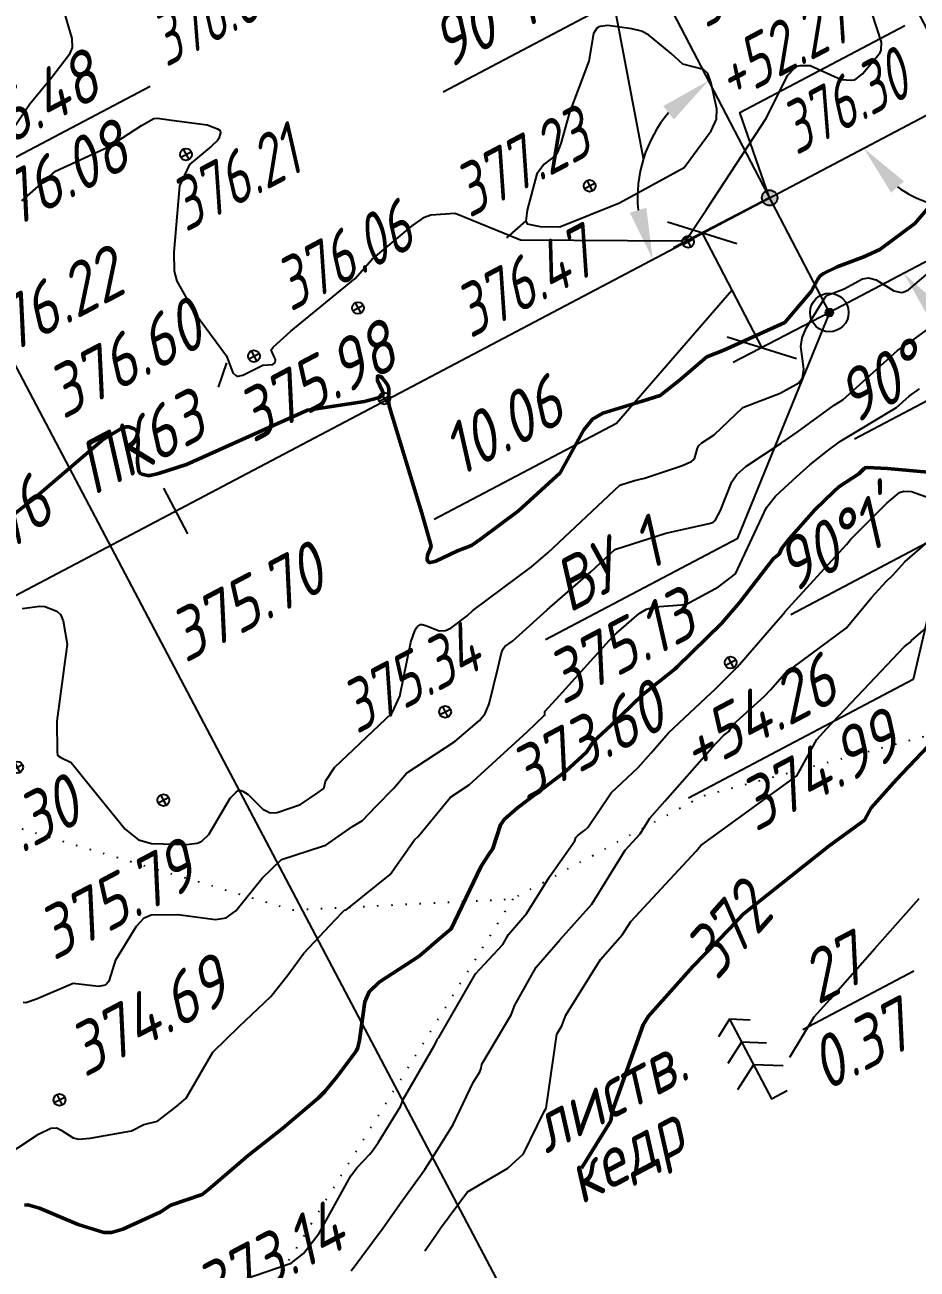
# Model space of a CAD drawing. Extents: x 1519576 to 1520221, y 2185176 to 2185962.
# Drawn here: x 1519911.1 to 1519980.5, y 2185467.7 to 2185564.5 of the extents above; entities that cross this region are included whole.
import ezdxf
from ezdxf.enums import TextEntityAlignment as Align

# ---------------------------------------------------------------- set-up
doc = ezdxf.new("R2010")
doc.units = 0
doc.header["$PDMODE"] = 35
doc.header["$PDSIZE"] = 2
doc.linetypes.add('ИИDot', pattern=[1, 0, -1])
for name, color, linetype, lineweight in [('ИИ_ГЕОПУНКТ_025', 7, 'Continuous', 25), ('ИИ_КОНТУР_025', 7, 'ИИDot', 25), ('ИИ_ОТМЕТКА_025', 7, 'Continuous', 25), ('ИИ_ПИКЕТАЖ_025', 7, 'Continuous', 25), ('ИИ_ПЛОЩАДКА_025', 7, 'Continuous', 25), ('ИИ_РАЗМЕР_025', 7, 'Continuous', 25), ('ИИ_РЕЛЬЕФ_025', 34, 'Continuous', 25), ('ИИ_РЕЛЬЕФ_050', 34, 'Continuous', 50), ('ИИ_ТРАССА_ТРУБ_025', 7, 'Continuous', 25), ('ИИ_УГОДЬЯ_025', 7, 'Continuous', 25)]:
    doc.layers.add(name, color=color, linetype=linetype, lineweight=lineweight)
doc.styles.add('VNIPISIMPLEXCUR', font='simplex.shx', dxfattribs={"width": 0.8, "oblique": 15})
doc.dimstyles.new('ИИ-2000-м-dm', dxfattribs={"dimscale": 2, "dimtxt": 2.5, "dimasz": 2.5, "dimexe": 1.25, "dimexo": 0, "dimgap": 1, "dimtad": 1, "dimtoh": 1, "dimzin": 1, "dimdsep": 46, "dimtxsty": 'VNIPISIMPLEXCUR', "dimcen": 2.5, "dimaunit": 1, "dimazin": 0, "dimtfac": 1, "dimtmove": 1, "dimatfit": 2, "dimfxl": 1, "dimarcsym": 0})
doc.dimstyles.new('ИИ-2000-м-dm$0', dxfattribs={"dimscale": 2, "dimtxt": 2.5, "dimasz": 2.5, "dimexe": 1.25, "dimexo": 0, "dimgap": 1, "dimtad": 1, "dimtoh": 1, "dimzin": 1, "dimdsep": 46, "dimtxsty": 'VNIPISIMPLEXCUR', "dimblk": 'OBLIQUE', "dimcen": 2.5, "dimaunit": 1, "dimadec": 4, "dimazin": 0, "dimtfac": 1, "dimtmove": 1, "dimatfit": 2, "dimfxl": 1, "dimarcsym": 0})
doc.dimstyles.new('ИИ-2000-м-dm$2', dxfattribs={"dimscale": 2, "dimtxt": 2.5, "dimasz": 2.5, "dimexe": 1.25, "dimexo": 0, "dimgap": 1, "dimtad": 2, "dimtoh": 1, "dimzin": 1, "dimdsep": 46, "dimtxsty": 'VNIPISIMPLEXCUR', "dimcen": 2.5, "dimaunit": 1, "dimazin": 0, "dimtfac": 1, "dimtmove": 1, "dimatfit": 2, "dimfxl": 1, "dimarcsym": 0})

# ---------------------------------------------------------------- blocks, each defined once
blk = doc.blocks.new('PICKET')
at = {"color": 0, "linetype": 'Continuous', "lineweight": 25}
for p, q in [((-0.23, 0), (0.23, 0)), ((0, 0.23), (0, -0.23))]:
    blk.add_line(p, q, dxfattribs=at)
blk.add_circle((0, 0), 0.23, dxfattribs=at)
at = {"color": 0, "linetype": 'Continuous', "style": 'VNIPISIMPLEXCUR', "oblique": 15, "width": 0.8}
blk.add_attdef('OTMETKA', (1.25, 0.3), '', height=2, dxfattribs=at)
at = {"color": 8, "linetype": 'Continuous', "style": 'VNIPISIMPLEXCUR', "oblique": 15, "width": 0.8, "flags": 1}
blk.add_attdef('NOMER', (1.25, -2.7), '', height=2, dxfattribs=at)
blk = doc.blocks.new('ИИ15001')
at = {"color": 0, "linetype": 'Continuous', "lineweight": 25}
blk.add_lwpolyline([(0, 1), (0, -1)], dxfattribs=at)
at = {"color": 0, "linetype": 'Continuous', "lineweight": 25, "style": 'VNIPISIMPLEXCUR', "oblique": 15, "width": 0.8}
blk.add_attdef('STATIONING', text='', height=2, dxfattribs=at).set_placement((0, 2), align=Align.CENTER)
at = {"color": 7, "linetype": 'Continuous', "lineweight": 25, "style": 'VNIPISIMPLEXCUR', "oblique": 15, "width": 0.8}
blk.add_attdef('HEIGHT', text='', height=2, dxfattribs=at).set_placement((0, -2), align=Align.TOP_CENTER)
blk = doc.blocks.new('ИИ053672А')
at = {"color": 0, "linetype": 'Continuous'}
for points in [[(0.7, 3.096), (0, 3.5), (-0.7, 3.096)], [(0, 3.5), (0, 0), (0.7, 0)], [(0.85, 2.009), (0, 2.5), (-0.85, 2.009)], [(1, 0.923), (0, 1.5), (-1, 0.923)]]:
    blk.add_lwpolyline(points, dxfattribs=at)
at = {"color": 0, "linetype": 'Continuous', "style": 'VNIPISIMPLEXCUR', "oblique": 15, "width": 0.8}
blk.add_attdef('RACE1', text='', height=2, dxfattribs=at).set_placement((-2, 2.25), align=Align.RIGHT)
blk.add_attdef('HEIGHT', (2, 2.25), '', height=2, dxfattribs=at)
blk.add_attdef('DISTANCE', text='', height=2, dxfattribs=at).set_placement((8.5, 1.75), align=Align.MIDDLE_LEFT)
blk.add_attdef('RACE2', text='', height=2, dxfattribs=at).set_placement((-2, 1.25), align=Align.TOP_RIGHT)
blk.add_attdef('THICKNESS', text='', height=2, dxfattribs=at).set_placement((2, 1.25), align=Align.TOP_LEFT)
blk = doc.blocks.new('*D21')
at = {"layer": 'Defpoints', "color": 0, "transparency": 16777216}
for p in [(1519984.05, 2185558.95), (1519984.05, 2185558.95), (1519979.419, 2185551.599), (1520016.61, 2185497.164), (1519807.96, 2185466.13)]:
    blk.add_point(p, dxfattribs=at)
at = {"layer": 'ИИ_РАЗМЕР_025', "color": 0, "lineweight": -2, "transparency": 16777216}
for p, q in [((1519981.48, 2185550.651), (1519983.148, 2185536.208)), ((1519983.148, 2185536.208), (1519975.653, 2185532.259))]:
    blk.add_line(p, q, dxfattribs=at)
blk.add_arc((1519984.05, 2185558.95), 8.688, 234.4122, 271.17079, dxfattribs=at)
at = {"layer": 'ИИ_РАЗМЕР_025', "color": 0, "transparency": 16777216}
for points in [[(1519978.492, 2185551.446), (1519979.496, 2185552.323), (1519976.364, 2185554.899)], [(1519984.061, 2185550.909), (1519984.394, 2185549.618), (1519988.1, 2185551.264)]]:
    blk.add_solid(points, dxfattribs=at)
at = {"layer": 'ИИ_РАЗМЕР_025', "color": 0, "transparency": 16777216, "insert": (1519977.56, 2185536.654), "char_height": 4, "attachment_point": 5, "rotation": 27.78432, "style": 'VNIPISIMPLEXCUR'}
blk.add_mtext('90%%d', dxfattribs=at)
blk = doc.blocks.new('ИИ053296')
at = {"color": 0, "linetype": 'Continuous', "lineweight": 25}
blk.add_lwpolyline([(0, 0), (1, 0)], dxfattribs=at)
blk = doc.blocks.new('ИИ15003')
at = {"color": 0, "style": 'VNIPISIMPLEXCUR', "oblique": 15, "width": 0.8}
for tag, p in [('NUMBER', (1.75, -1)), ('CENTRE', (1.75, -5)), ('HEIGHT', (1.75, -9)), ('STATIONING', (1.75, -13)), ('ALPHA', (1.75, -17)), ('RADIUS', (1.75, -21)), ('TANGENT', (1.75, -25)), ('CURVE', (1.75, -29)), ('BISECTOR', (1.75, -33)), ('INCREMENT', (1.75, -37)), ('COMPOUND_TANGENT', (1.75, -41)), ('COMPOUND_CURVE', (1.75, -45)), ('COMPOUND_BISECTOR', (1.75, -49)), ('COMPOUND_INCR', (1.75, -53)), ('CURVE_LENGTH', (1.75, -57)), ('TANGENT_INCR', (1.75, -61)), ('RADIUS_INCR', (1.75, -65))]:
    blk.add_attdef(tag, p, '', height=2, dxfattribs=at)
at = {"color": 253, "style": 'VNIPISIMPLEXCUR', "oblique": 15, "width": 0.8, "flags": 1}
blk.add_attdef('NOTE', text='', height=1.6, dxfattribs=at).set_placement((-1.75, -0.8), align=Align.RIGHT)
blk = doc.blocks.new('ИИ050052Р')
at = {"linetype": 'Continuous', "lineweight": 25}
h = blk.add_hatch(color=0, dxfattribs=at)
edge = h.paths.add_edge_path()
edge.add_arc((0, 0), 0.15, 0, 360)
at = {"color": 0, "linetype": 'Continuous', "lineweight": 25}
for radius in [0.75, 0.15]:
    blk.add_circle((0, 0), radius, dxfattribs=at)
at = {"color": 0, "linetype": 'Continuous', "style": 'VNIPISIMPLEXCUR', "oblique": 15, "width": 0.8}
for tag, p in [('CENTRE', (1.45, 0.7)), ('HEIGHT', (1.45, -2.7))]:
    blk.add_attdef(tag, p, '', height=2, dxfattribs=at)
for tag, p in [('NUMBER', (-2, -1)), ('STATIONING', (-2, -4.4)), ('ALPHA', (-2, -7.8))]:
    blk.add_attdef(tag, text='', height=2, dxfattribs=at).set_placement(p, align=Align.RIGHT)
at = {"color": 253, "linetype": 'Continuous', "style": 'VNIPISIMPLEXCUR', "oblique": 15, "width": 0.8, "flags": 1}
blk.add_attdef('NOTE', text='', height=1.6, dxfattribs=at).set_placement((-2, -10.8), align=Align.RIGHT)
blk = doc.blocks.new('*U37')
at = {"color": 0, "linetype": 'ByBlock', "lineweight": -2}
blk.add_lwpolyline([(0, 0), (0, -53.259)], dxfattribs=at)
blk = doc.blocks.new('ИИ15002')
at = {"linetype": 'Continuous', "lineweight": 25}
h = blk.add_hatch(color=0, dxfattribs=at)
edge = h.paths.add_edge_path()
edge.add_arc((0, 0), 0.3, 0, 360)
at = {"color": 0, "linetype": 'Continuous', "lineweight": 25}
blk.add_circle((0, 0), 0.3, dxfattribs=at)
at = {"color": 0, "linetype": 'Continuous', "style": 'VNIPISIMPLEXCUR', "oblique": 15, "width": 0.8}
blk.add_attdef('STATIONING', (1, 1.3), '', height=2, rotation=90, dxfattribs=at)
at = {"color": 7, "linetype": 'Continuous', "style": 'VNIPISIMPLEXCUR', "oblique": 15, "width": 0.8}
blk.add_attdef('HEIGHT', text='', height=2, dxfattribs=at).set_placement((0, -1.3), align=Align.TOP_CENTER)
blk = doc.blocks.new('*D45')
at = {"layer": 'Defpoints', "color": 0, "transparency": 16777216}
for p in [(1519952.18, 2185619.41), (1519984.09, 2185610.36), (1519970.821, 2185594.147), (1519948.05, 2185591.37), (1519984.05, 2185558.95)]:
    blk.add_point(p, dxfattribs=at)
at = {"layer": 'ИИ_РАЗМЕР_025', "color": 0, "lineweight": -2, "transparency": 16777216}
blk.add_arc((1519962.85, 2185599.168), 9.421, 322.30764, 3.27261, dxfattribs=at)
at = {"layer": 'ИИ_РАЗМЕР_025', "color": 0, "transparency": 16777216}
for points in [[(1519971.613, 2185599.528), (1519972.898, 2185599.885), (1519971.185, 2185603.56)], [(1519970.734, 2185592.898), (1519969.876, 2185593.918), (1519967.243, 2185590.834)]]:
    blk.add_solid(points, dxfattribs=at)
at = {"layer": 'ИИ_РАЗМЕР_025', "color": 0, "transparency": 16777216, "insert": (1519981.305, 2185604.781), "char_height": 4, "attachment_point": 5, "rotation": 27.78432, "style": 'VNIPISIMPLEXCUR'}
blk.add_mtext("89°59'", dxfattribs=at)
blk = doc.blocks.new('*D47')
at = {"layer": 'Defpoints', "color": 0, "transparency": 16777216}
for p in [(1520009.33, 2185560.88), (1519984.05, 2185558.95), (1519973.688, 2185542.113), (1519988.34, 2185539.58), (1520016.61, 2185497.164)]:
    blk.add_point(p, dxfattribs=at)
at = {"layer": 'ИИ_РАЗМЕР_025', "color": 0, "lineweight": -2, "transparency": 16777216}
for p, q in [((1519985.645, 2185540.042), (1519981.296, 2185524.18)), ((1519981.296, 2185524.18), (1519970.7, 2185518.597))]:
    blk.add_line(p, q, dxfattribs=at)
blk.add_arc((1519988.745, 2185550.041), 10.469, 229.79609, 275.76097, dxfattribs=at)
at = {"layer": 'ИИ_РАЗМЕР_025', "color": 0, "transparency": 16777216}
for points in [[(1519981.467, 2185541.628), (1519982.507, 2185542.463), (1519979.482, 2185545.164)], [(1519989.603, 2185540.264), (1519989.988, 2185538.987), (1519993.625, 2185540.78)]]:
    blk.add_solid(points, dxfattribs=at)
at = {"layer": 'ИИ_РАЗМЕР_025', "color": 0, "transparency": 16777216, "insert": (1519973.98, 2185524.147), "char_height": 4, "attachment_point": 5, "rotation": 27.78432, "style": 'VNIPISIMPLEXCUR'}
blk.add_mtext("90°1'", dxfattribs=at)
blk = doc.blocks.new('*D48')
at = {"layer": 'Defpoints', "color": 0, "transparency": 16777216}
for p in [(1519948.05, 2185591.37), (1519984.05, 2185558.95), (1519958.764, 2185551.453), (1519973.688, 2185542.113), (1519807.96, 2185466.13)]:
    blk.add_point(p, dxfattribs=at)
at = {"layer": 'ИИ_РАЗМЕР_025', "color": 0, "lineweight": -2, "transparency": 16777216}
for p, q in [((1519956.919, 2185566.256), (1519943.627, 2185559.253)), ((1519959.224, 2185554.107), (1519956.919, 2185566.256))]:
    blk.add_line(p, q, dxfattribs=at)
blk.add_arc((1519969.042, 2185551.039), 10.286, 139.92081, 185.3701, dxfattribs=at)
at = {"layer": 'ИИ_РАЗМЕР_025', "color": 0, "transparency": 16777216}
for points in [[(1519960.755, 2185558.182), (1519961.589, 2185557.141), (1519964.293, 2185560.163)], [(1519959.44, 2185550.267), (1519958.162, 2185549.886), (1519959.943, 2185546.243)]]:
    blk.add_solid(points, dxfattribs=at)
at = {"layer": 'ИИ_РАЗМЕР_025', "color": 0, "transparency": 16777216, "insert": (1519948.254, 2185565.513), "char_height": 4, "attachment_point": 5, "rotation": 27.78432, "style": 'VNIPISIMPLEXCUR'}
blk.add_mtext("90°18'", dxfattribs=at)
blk = doc.blocks.new('_Oblique')
at = {"color": 0, "linetype": 'ByBlock', "lineweight": -2}
blk.add_line((-0.5, -0.5), (0.5, 0.5), dxfattribs=at)
blk = doc.blocks.new('*D52')
at = {"layer": 'Defpoints', "color": 0, "transparency": 16777216}
for p in [(1519969.042, 2185551.039, 376.3), (1519973.688, 2185542.113, 375.13), (1519968.423, 2185539.373)]:
    blk.add_point(p, dxfattribs=at)
at = {"layer": 'ИИ_РАЗМЕР_025', "color": 0, "lineweight": -2, "transparency": 16777216}
for p, q in [((1519969.042, 2185551.039), (1519961.559, 2185547.144)), ((1519963.777, 2185548.299), (1519968.423, 2185539.373)), ((1519966.1, 2185543.836), (1519957.121, 2185533.472)), ((1519973.688, 2185542.113), (1519966.205, 2185538.218)), ((1519957.121, 2185533.472), (1519942.928, 2185525.994))]:
    blk.add_line(p, q, dxfattribs=at)
at = {"layer": 'ИИ_РАЗМЕР_025', "color": 0, "lineweight": -2, "transparency": 16777216, "xscale": 4, "yscale": 4, "zscale": 4}
for p, rotation in [((1519963.777, 2185548.299), 117.4964383447584), ((1519968.423, 2185539.373), 297.4964383447584)]:
    blk.add_blockref('_Oblique', p, dxfattribs=dict(at, rotation=rotation))
at = {"layer": 'ИИ_РАЗМЕР_025', "color": 0, "transparency": 16777216, "insert": (1519948.16, 2185533.271), "char_height": 4, "attachment_point": 5, "rotation": 27.78432, "style": 'VNIPISIMPLEXCUR'}
blk.add_mtext('10.06', dxfattribs=at)

msp = doc.modelspace()

# ---------------------------------------------------------------- linework, layer by layer
at = {"layer": 'ИИ_ГЕОПУНКТ_025'}
msp.add_lwpolyline([(1519905.761, 2185551.785), (1519920.834, 2185559.726)], dxfattribs=at)
at = {"layer": 'ИИ_ГЕОПУНКТ_025', "elevation": 375.13}
msp.add_lwpolyline([(1519973.688, 2185542.113), (1519966.52, 2185524.496), (1519951.598, 2185516.634)], dxfattribs=at)
at = {"layer": 'ИИ_КОНТУР_025', "flags": 128}
for points in [[(1519843.88, 2185560.697), (1519845.67, 2185552.79), (1519853.087, 2185537.664), (1519864.657, 2185520.344), (1519888.329, 2185508.494), (1519903.458, 2185504.134), (1519931.905, 2185495.615), (1519949.045, 2185496.472), (1519963.815, 2185504.493), (1519983.998, 2185509.903), (1520001.7, 2185508.304), (1520009.313, 2185504.441)], [(1519949.045, 2185496.472), (1519925.924, 2185459.185)]]:
    msp.add_lwpolyline(points, dxfattribs=at)
at = {"layer": 'ИИ_ПИКЕТАЖ_025', "color": 4}
for points in [[(1519969.042, 2185551.039), (1519966.715, 2185557.692), (1519979.569, 2185564.465)], [(1519988.745, 2185550.041), (1519980.224, 2185513.541), (1519962.712, 2185504.314)]]:
    msp.add_lwpolyline(points, dxfattribs=at)
at = {"layer": 'ИИ_ПЛОЩАДКА_025'}
msp.add_lwpolyline([(1519984.09, 2185610.36), (1520009.98, 2185624.01), (1520035.87, 2185574.88), (1520009.33, 2185560.88), (1519973.688, 2185542.113), (1519948.05, 2185591.37)], close=True, dxfattribs=at)
at = {"layer": 'ИИ_РЕЛЬЕФ_025'}
for points, elevation in [([(1519910.368, 2185566.484), (1519911.629, 2185568.958), (1519911.957, 2185569.481), (1519912.062, 2185569.622), (1519912.271, 2185569.667), (1519912.354, 2185569.482), (1519912.58, 2185568.808), (1519914.023, 2185565.831), (1519914.725, 2185563.448), (1519914.762, 2185562.743), (1519914.526, 2185562.159), (1519913.156, 2185560.408), (1519911.45, 2185558.34), (1519909.63, 2185555.644)], 376.5), ([(1519910.821, 2185550.803), (1519913.466, 2185553.106), (1519917.623, 2185555.03), (1519920.156, 2185556.672), (1519921.096, 2185557.208), (1519921.397, 2185557.234), (1519922.489, 2185557.074), (1519925.262, 2185556.726), (1519926.072, 2185556.42), (1519926.268, 2185556.273), (1519926.294, 2185556.1), (1519926.169, 2185555.655), (1519926.072, 2185555.509), (1519925.607, 2185555.071), (1519923.887, 2185553.642), (1519923.108, 2185551.964), (1519922.668, 2185546.799), (1519922.689, 2185545.32), (1519922.894, 2185544.554), (1519924.278, 2185542.126), (1519926.777, 2185538.742), (1519927.264, 2185537.429), (1519927.479, 2185537.21), (1519927.556, 2185537.17), (1519927.665, 2185537.167), (1519928.042, 2185537.239), (1519929.596, 2185538.016), (1519930.36, 2185538.07), (1519930.539, 2185538.186), (1519930.557, 2185538.244), (1519930.585, 2185538.397), (1519930.576, 2185538.457), (1519930.513, 2185538.622), (1519930.308, 2185539.016), (1519930.251, 2185539.183), (1519930.256, 2185539.244), (1519930.402, 2185539.412), (1519931.77, 2185540.654), (1519936.776, 2185544.75), (1519938.067, 2185546.252), (1519941.212, 2185548.864), (1519942.173, 2185549.526), (1519942.675, 2185549.713), (1519944.562, 2185549.839), (1519949.652, 2185547.78), (1519962.126, 2185547.681), (1519962.388, 2185547.786), (1519962.673, 2185547.941), (1519964.138, 2185550.139), (1519968.807, 2185557.275), (1519970.442, 2185560.57), (1519971.004, 2185561.154), (1519971.195, 2185561.283), (1519971.414, 2185561.334), (1519972.203, 2185561.339), (1519974.607, 2185560.25), (1519975.394, 2185560.21), (1519975.617, 2185560.235), (1519975.779, 2185560.311), (1519976.27, 2185560.703), (1519977.365, 2185561.976), (1519977.648, 2185562.363), (1519977.715, 2185562.528), (1519977.742, 2185563.161), (1519977.01, 2185565.387)], 376.5), ([(1519910.859, 2185519.071), (1519912.241, 2185519.261), (1519912.626, 2185519.233), (1519913.55, 2185518.858), (1519913.851, 2185518.619), (1519914.054, 2185518.13), (1519914.366, 2185516.296), (1519913.568, 2185510.296), (1519913.59, 2185507.917), (1519913.614, 2185507.67), (1519913.659, 2185507.618), (1519913.879, 2185507.485), (1519914.686, 2185507.083), (1519915.958, 2185505.487), (1519918.888, 2185501.902), (1519919.912, 2185501.075), (1519920.938, 2185500.796), (1519923.646, 2185500.705), (1519924.468, 2185500.817), (1519924.695, 2185500.884), (1519924.869, 2185500.993), (1519925.398, 2185501.483), (1519927.049, 2185504.311), (1519927.526, 2185504.786), (1519927.671, 2185504.912), (1519927.904, 2185504.916), (1519928.029, 2185504.85), (1519928.448, 2185504.589), (1519929.605, 2185503.464), (1519930.172, 2185503.18), (1519930.712, 2185503.191), (1519932.516, 2185503.82), (1519933.905, 2185504.747), (1519934.282, 2185505.039), (1519934.367, 2185505.149), (1519934.474, 2185505.633), (1519935.18, 2185506.703), (1519939.67, 2185510.96), (1519940.257, 2185512.249), (1519941.102, 2185516.448), (1519941.426, 2185517.341), (1519941.544, 2185517.585), (1519941.62, 2185517.668), (1519941.871, 2185517.828), (1519941.983, 2185517.84), (1519942.286, 2185517.754), (1519943.31, 2185517.342), (1519943.816, 2185517.371), (1519944.23, 2185517.55), (1519945.5, 2185518.502), (1519945.93, 2185518.921), (1519950.505, 2185522.324), (1519951.771, 2185523.421), (1519957.377, 2185528.687), (1519958.512, 2185529.049), (1519959.309, 2185529.224), (1519962.172, 2185530.178), (1519962.959, 2185530.529), (1519963.144, 2185530.676), (1519963.18, 2185530.733), (1519963.242, 2185530.91), (1519963.415, 2185531.544), (1519963.535, 2185531.752), (1519963.774, 2185531.968), (1519964.72, 2185532.591), (1519966.954, 2185534.733), (1519969.87, 2185535.837), (1519971.313, 2185536.653), (1519971.597, 2185537.022), (1519971.703, 2185537.709), (1519971.473, 2185539.463), (1519971.568, 2185540.152), (1519971.888, 2185540.898), (1519972.959, 2185542.631), (1519973.384, 2185543.323), (1519973.476, 2185543.431), (1519973.949, 2185543.62), (1519974.83, 2185543.957), (1519976.277, 2185544.736), (1519976.734, 2185544.815), (1519977.341, 2185544.655), (1519978.702, 2185543.795), (1519979.178, 2185543.685), (1519979.318, 2185543.677), (1519979.442, 2185543.705), (1519979.854, 2185543.885), (1519981.408, 2185545.201)], 375.5), ([(1519910.934, 2185488.427), (1519911.151, 2185488.422), (1519911.988, 2185488.698), (1519914.831, 2185489.906), (1519916.8, 2185489.686), (1519917.233, 2185489.752), (1519917.351, 2185489.792), (1519917.432, 2185489.857), (1519917.655, 2185490.146), (1519918.146, 2185491.736), (1519919.752, 2185494.362), (1519920.344, 2185495.008), (1519920.888, 2185495.227), (1519922.973, 2185495.265), (1519925.916, 2185494.875), (1519926.745, 2185495.011), (1519927.486, 2185495.558), (1519929.529, 2185498.081), (1519931.053, 2185499.539), (1519934.233, 2185500.585), (1519934.488, 2185500.66), (1519936.563, 2185502.121), (1519937.352, 2185502.588), (1519938.407, 2185503.68), (1519939.786, 2185505.082), (1519940.769, 2185506.272), (1519944.544, 2185508.731), (1519946.451, 2185510.348), (1519946.897, 2185510.903), (1519947.209, 2185511.651), (1519947.881, 2185514.414), (1519948.178, 2185515.62), (1519948.304, 2185515.951), (1519948.43, 2185516.114), (1519949.015, 2185516.546), (1519951.73, 2185518.982), (1519955.126, 2185521.923), (1519956.995, 2185523.679), (1519960.967, 2185524.947), (1519963.756, 2185525.559), (1519964.432, 2185525.707), (1519964.623, 2185525.76), (1519964.799, 2185525.932), (1519965.222, 2185526.701), (1519966.104, 2185528.938), (1519966.483, 2185529.507), (1519967.194, 2185530.126), (1519969.946, 2185531.958), (1519970.073, 2185532.079), (1519970.238, 2185532.142), (1519971.19, 2185532.795), (1519974.068, 2185534.913), (1519974.733, 2185535.313), (1519978.989, 2185539.145), (1519979.738, 2185539.666), (1519979.901, 2185539.766), (1519982.992, 2185542.019)], 375), ([(1519908.964, 2185476.076), (1519912.123, 2185478.162), (1519913.101, 2185478.619), (1519913.501, 2185478.651), (1519913.61, 2185478.621), (1519913.892, 2185478.47), (1519914.837, 2185477.869), (1519915.234, 2185477.786), (1519916.163, 2185477.855), (1519919.378, 2185478.413), (1519920.317, 2185478.926), (1519921.389, 2185479.182), (1519922.895, 2185480.341), (1519923.624, 2185480.969), (1519925.69, 2185484.543), (1519927.741, 2185486.546), (1519930.224, 2185488.868), (1519931.509, 2185490.509), (1519932.795, 2185492.248), (1519935.248, 2185494.86), (1519935.794, 2185495.44), (1519935.955, 2185495.601), (1519936.082, 2185495.622), (1519936.177, 2185495.698), (1519939.51, 2185498.363), (1519941.406, 2185501.065), (1519941.671, 2185501.335), (1519944.191, 2185504.386), (1519945.664, 2185505.345), (1519950.194, 2185509.508), (1519951.475, 2185510.712), (1519951.533, 2185510.773), (1519951.546, 2185510.839), (1519951.535, 2185511.022), (1519951.577, 2185511.076), (1519952.681, 2185512.314), (1519956.588, 2185516.61), (1519957.128, 2185517.165), (1519958.884, 2185518.694), (1519959.454, 2185519.033), (1519960.119, 2185519.202), (1519962.521, 2185519.386), (1519965.059, 2185520.774), (1519966.375, 2185521.763), (1519968.802, 2185526.931), (1519969.506, 2185527.828), (1519971.144, 2185529.352), (1519972.166, 2185530.259), (1519973.535, 2185531.347), (1519974.554, 2185532.097), (1519978.915, 2185534.718), (1519979.897, 2185535.603), (1519980.701, 2185536.162)], 374.5), ([(1519925.064, 2185465.825), (1519931.786, 2185468.113), (1519932.768, 2185468.889), (1519933.964, 2185470.458), (1519936.431, 2185474.926), (1519936.939, 2185475.574), (1519937.928, 2185476.607), (1519938.141, 2185476.879), (1519938.585, 2185477.551), (1519940.312, 2185480.328), (1519940.548, 2185480.913), (1519942.916, 2185485.043), (1519943.127, 2185485.439), (1519943.155, 2185485.561), (1519943.295, 2185485.689), (1519946.158, 2185490.647), (1519948.26, 2185492.924), (1519948.704, 2185493.71), (1519950.142, 2185495.368), (1519951.895, 2185498.196), (1519953.88, 2185500.995), (1519953.96, 2185501.248), (1519954.003, 2185501.31), (1519954.142, 2185501.432), (1519954.66, 2185501.822), (1519954.884, 2185502.029), (1519956.712, 2185504.727), (1519958.798, 2185506.694), (1519959.814, 2185507.849), (1519961.18, 2185509.404), (1519964.491, 2185512.521), (1519964.713, 2185512.723), (1519966.524, 2185514.52), (1519969.533, 2185517.987), (1519970.105, 2185518.647), (1519970.235, 2185518.816), (1519975.035, 2185524.059), (1519975.334, 2185524.455), (1519976.938, 2185526.066), (1519977.833, 2185526.93), (1519978.155, 2185527.276), (1519979.144, 2185528.101), (1519979.487, 2185528.219), (1519980.086, 2185528.174), (1519981.536, 2185527.662)], 373.5), ([(1519936.463, 2185467.521), (1519938.966, 2185470.878), (1519940.361, 2185472.882), (1519942.202, 2185475.41), (1519943.174, 2185476.913), (1519943.8, 2185477.959), (1519944.394, 2185478.925), (1519945.952, 2185482.174), (1519946.484, 2185483.023), (1519946.594, 2185483.289), (1519946.64, 2185483.62), (1519948.927, 2185487.457), (1519949.21, 2185488.213), (1519950.874, 2185491.162), (1519952.736, 2185493.308), (1519955.191, 2185496.076), (1519957.799, 2185500.265), (1519958.975, 2185501.527), (1519959.722, 2185502.77), (1519960.877, 2185504.083), (1519964.528, 2185508.238), (1519965.454, 2185509.195), (1519965.876, 2185509.503), (1519966.164, 2185510.018), (1519968.627, 2185512.258), (1519969.145, 2185512.771), (1519970.207, 2185513.995), (1519974.997, 2185517.539), (1519976.991, 2185519.948), (1519978.106, 2185521.183), (1519978.616, 2185521.676), (1519979.574, 2185522.706), (1519982.457, 2185525.234)], 373), ([(1519942.214, 2185469.08), (1519943.059, 2185470.306), (1519943.415, 2185470.838), (1519945.527, 2185473.675), (1519948.669, 2185475.529), (1519949.88, 2185476.634), (1519951.482, 2185479.916), (1519951.564, 2185480.047), (1519951.655, 2185480.194), (1519951.814, 2185481.247), (1519952.465, 2185485.956), (1519952.853, 2185486.608), (1519953.164, 2185487.437), (1519955.865, 2185491.748), (1519957.595, 2185493.7), (1519958.227, 2185494.715), (1519963.326, 2185500.185), (1519963.413, 2185500.33), (1519963.693, 2185500.619), (1519971.146, 2185506.058), (1519972.724, 2185508.877), (1519973.466, 2185509.712), (1519976.353, 2185512.747), (1519979.528, 2185516.111), (1519979.952, 2185516.425), (1519980.082, 2185516.581), (1519984.5, 2185520.355)], 372.5), ([(1519970.622, 2185484.148), (1519972.499, 2185487.304), (1519973.754, 2185488.671), (1519977.218, 2185492.603), (1519980.686, 2185496.497)], 371.5)]:
    msp.add_lwpolyline(points, dxfattribs=dict(at, elevation=elevation))
at = {"layer": 'ИИ_РЕЛЬЕФ_025', "elevation": 377}
msp.add_lwpolyline([(1519952.708, 2185548.794), (1519957.348, 2185550.652), (1519962.384, 2185553.388), (1519964.476, 2185556.248), (1519964.899, 2185557.163), (1519964.927, 2185557.967), (1519964.493, 2185559.959), (1519964.23, 2185560.719), (1519963.884, 2185561.024), (1519962.286, 2185561.445), (1519961.372, 2185562.286), (1519959.623, 2185563.72), (1519959.055, 2185564.024), (1519958.322, 2185564.182), (1519956.436, 2185564.453), (1519955.854, 2185564.387), (1519955.695, 2185564.335), (1519955.594, 2185564.246), (1519955.337, 2185563.841), (1519954.969, 2185561.686), (1519953.453, 2185557.674), (1519952.789, 2185555.261), (1519952.539, 2185554.592), (1519952.361, 2185554.335), (1519951.487, 2185553.656), (1519950.917, 2185552.913), (1519950.177, 2185550.08), (1519950.087, 2185549.437), (1519950.074, 2185549.252), (1519950.083, 2185549.194), (1519950.142, 2185549.048), (1519950.191, 2185549.015), (1519950.406, 2185548.954), (1519951.176, 2185548.806)], close=True, dxfattribs=at)
at = {"layer": 'ИИ_РЕЛЬЕФ_050'}
for points, elevation in [([(1519907.645, 2185524.408), (1519911.834, 2185527.692), (1519917.194, 2185532.258), (1519918.536, 2185533.056), (1519918.948, 2185533.225), (1519919.156, 2185533.215), (1519919.575, 2185533.063), (1519919.69, 2185533.01), (1519919.802, 2185532.834), (1519919.891, 2185532.153), (1519919.846, 2185530.428), (1519919.938, 2185529.747), (1519920.058, 2185529.576), (1519920.179, 2185529.537), (1519920.616, 2185529.439), (1519920.825, 2185529.435), (1519921.462, 2185529.585), (1519923.648, 2185530.272), (1519933.067, 2185534.51), (1519937.493, 2185535.181), (1519938.453, 2185535.436), (1519938.722, 2185535.526), (1519938.792, 2185535.569), (1519938.95, 2185535.726), (1519938.962, 2185535.807), (1519938.885, 2185536.039), (1519938.516, 2185536.812), (1519938.515, 2185537.102), (1519938.537, 2185537.181), (1519938.771, 2185537.121), (1519938.871, 2185537.019), (1519939.192, 2185536.638), (1519939.331, 2185536.44), (1519939.387, 2185536.168), (1519939.375, 2185535.191), (1519939.441, 2185534.752), (1519941.965, 2185526.505), (1519942.643, 2185524.137), (1519942.682, 2185523.93), (1519942.63, 2185523.769), (1519942.418, 2185523.218), (1519942.372, 2185522.952), (1519942.379, 2185522.879), (1519942.469, 2185522.706), (1519942.526, 2185522.661), (1519942.645, 2185522.661), (1519943.051, 2185522.758), (1519944.753, 2185523.555), (1519945.845, 2185523.977), (1519946.538, 2185524.485), (1519949.494, 2185526.675), (1519952.73, 2185529.627), (1519954.572, 2185532.982), (1519955.263, 2185533.825), (1519956.047, 2185534.289), (1519959.123, 2185535.211), (1519960.507, 2185535.653), (1519961.987, 2185536.829), (1519964.163, 2185538.676), (1519965.474, 2185539.194), (1519970.218, 2185541.348), (1519972.276, 2185543.742), (1519972.78, 2185544.714), (1519972.973, 2185544.959), (1519973.245, 2185545.152), (1519974.303, 2185545.657), (1519976.374, 2185546.449), (1519977.609, 2185547.006), (1519980.331, 2185549.045), (1519981.421, 2185550.305)], 376), ([(1519911.042, 2185472.648), (1519911.311, 2185472.655), (1519912.203, 2185472.397), (1519915.207, 2185471.135), (1519917.214, 2185470.52), (1519917.808, 2185470.505), (1519918.684, 2185470.767), (1519921.596, 2185472.105), (1519922.439, 2185472.628), (1519924.88, 2185473.473), (1519925.399, 2185473.872), (1519928.449, 2185476.498), (1519931.144, 2185478.622), (1519933.89, 2185480.972), (1519934.41, 2185481.478), (1519935.39, 2185482.648), (1519936.844, 2185484.627), (1519936.988, 2185484.897), (1519937.119, 2185485.472), (1519937.538, 2185488.463), (1519937.881, 2185489.247), (1519938.642, 2185489.986), (1519941.77, 2185492.014), (1519943.627, 2185493.618), (1519944.264, 2185494.133), (1519946.568, 2185498.965), (1519947.145, 2185499.896), (1519947.503, 2185500.401), (1519948.084, 2185502.238), (1519948.398, 2185502.683), (1519949.403, 2185503.573), (1519953.16, 2185506.398), (1519954.784, 2185507.898), (1519955.342, 2185508.722), (1519956.678, 2185509.982), (1519959.131, 2185512.355), (1519961.677, 2185514.376), (1519961.806, 2185514.502), (1519961.854, 2185514.548), (1519965.281, 2185517.913), (1519966.722, 2185519.579), (1519969.332, 2185522.96), (1519969.78, 2185523.297), (1519970, 2185523.766), (1519970.598, 2185524.528), (1519972.551, 2185526.753), (1519974.034, 2185528.18), (1519974.42, 2185528.556), (1519975.994, 2185529.557), (1519976.36, 2185529.936), (1519976.472, 2185530.037), (1519976.655, 2185530.055), (1519978.214, 2185529.964), (1519983.659, 2185529.468)], 374), ([(1519954.4, 2185475.526), (1519956.669, 2185479.208), (1519956.778, 2185479.928), (1519959.198, 2185486.667), (1519959.609, 2185487.348), (1519963.055, 2185491.222), (1519965.92, 2185494.149), (1519966.979, 2185495.292), (1519973.681, 2185500.617), (1519976.415, 2185502.613), (1519976.941, 2185503.552), (1519978.92, 2185505.78), (1519982.341, 2185509.375)], 372)]:
    msp.add_lwpolyline(points, dxfattribs=dict(at, elevation=elevation))
at = {"layer": 'ИИ_ТРАССА_ТРУБ_025', "color": 4}
msp.add_lwpolyline([(1519657.402, 2185386.805), (1519684.31, 2185400.98), (1519807.96, 2185466.13), (1519984.05, 2185558.95), (1519952.18, 2185619.41), (1519847.82, 2185817.46), (1519806.553, 2185895.816)], dxfattribs=at)
at = {"layer": 'ИИ_УГОДЬЯ_025'}
msp.add_lwpolyline([(1519971.618, 2185486.305), (1519980.269, 2185490.864)], dxfattribs=at)

# ---------------------------------------------------------------- block references
at = {"layer": 'ИИ_ГЕОПУНКТ_025'}
ref = msp.add_blockref('ИИ15003', (1519906.039, 2185546.088, 376.08), dxfattribs=dict(at, xscale=2, yscale=2, zscale=2, rotation=27.78444444444445))
ref.add_attrib('CENTRE', '376.48', (1519905.652, 2185552.928), dxfattribs={"layer": '0', "color": 0, "height": 4, "rotation": 27.78444, "style": 'VNIPISIMPLEXCUR', "oblique": 15, "width": 0.8})
ref.add_attrib('HEIGHT', '376.08', (1519908.147, 2185547.569), dxfattribs={"layer": '0', "color": 0, "height": 4, "rotation": 27.78444, "style": 'VNIPISIMPLEXCUR', "oblique": 15, "width": 0.8})
at = {"layer": 'ИИ_ГЕОПУНКТ_025', "xscale": 2, "yscale": 2, "zscale": 2, "rotation": 27.78431639694339}
msp.add_blockref('*U37', (1519906.039, 2185546.088), dxfattribs=at)
at = {"layer": 'ИИ_ГЕОПУНКТ_025'}
ref = msp.add_blockref('ИИ050052Р', (1519973.688, 2185542.113, 375.13), dxfattribs=dict(at, xscale=2, yscale=2, zscale=2, rotation=27.78444444444445))
ref.add_attrib('NUMBER', 'ВУ 1', dxfattribs={"layer": '0', "color": 0, "linetype": 'Continuous', "height": 4, "rotation": 27.78444, "style": 'VNIPISIMPLEXCUR', "oblique": 15, "width": 0.8}).set_placement((1519961.038, 2185522.701), align=Align.RIGHT)
ref.add_attrib('HEIGHT', '375.13', (1519952.931, 2185511.52), dxfattribs={"layer": '0', "color": 0, "linetype": 'Continuous', "height": 4, "rotation": 27.78444, "style": 'VNIPISIMPLEXCUR', "oblique": 15, "width": 0.8})
at = {"layer": 'ИИ_ОТМЕТКА_025'}
ref = msp.add_blockref('PICKET', (1519971.72, 2185567.18, 376.92), dxfattribs=dict(at, xscale=2, yscale=2, zscale=2, rotation=27.78444444444445))
ref.add_attrib('OTMETKA', '376.92', (1519964.04, 2185564.211, 376.92), dxfattribs={"layer": '0', "color": 0, "linetype": 'Continuous', "height": 4, "rotation": 27.78444, "style": 'VNIPISIMPLEXCUR', "oblique": 15, "width": 0.65})
ref = msp.add_blockref('PICKET', (1519920.29, 2185566.86, 376.84), dxfattribs=dict(at, xscale=2, yscale=2, zscale=2, rotation=27.78444444444445))
ref.add_attrib('OTMETKA', '376.84', (1519922.058, 2185561.16, 376.84), dxfattribs={"layer": '0', "color": 0, "linetype": 'Continuous', "height": 4, "rotation": 27.78444, "style": 'VNIPISIMPLEXCUR', "oblique": 15, "width": 0.65})
ref = msp.add_blockref('PICKET', (1519955.03, 2185551.97, 377.23), dxfattribs=dict(at, xscale=2, yscale=2, zscale=2, rotation=27.78444444444445))
ref.add_attrib('OTMETKA', '377.23', (1519945.658, 2185549.421, 377.23), dxfattribs={"layer": '0', "color": 0, "linetype": 'Continuous', "height": 4, "rotation": 27.78444, "style": 'VNIPISIMPLEXCUR', "oblique": 15, "width": 0.7})
ref = msp.add_blockref('PICKET', (1519923.608, 2185554.418, 376.21), dxfattribs=dict(at, xscale=2, yscale=2, zscale=2, rotation=27.78444444444445))
ref.add_attrib('OTMETKA', '376.21', (1519923.569, 2185548.317, 376.21), dxfattribs={"layer": '0', "color": 0, "linetype": 'Continuous', "height": 4, "rotation": 27.78444, "style": 'VNIPISIMPLEXCUR', "oblique": 15, "width": 0.7})
ref = msp.add_blockref('PICKET', (1519937, 2185542.466, 376.06), dxfattribs=dict(at, xscale=2, yscale=2, zscale=2, rotation=27.78444444444445))
ref.add_attrib('OTMETKA', '376.06', (1519931.743, 2185542.13, 376.06), dxfattribs={"layer": '0', "color": 0, "linetype": 'Continuous', "height": 4, "rotation": 27.78444, "style": 'VNIPISIMPLEXCUR', "oblique": 15, "width": 0.7})
ref = msp.add_blockref('PICKET', (1519962.691, 2185547.614, 376.47), dxfattribs=dict(at, xscale=2, yscale=2, zscale=2, rotation=27.78444444444445))
ref.add_attrib('OTMETKA', '376.47', (1519945.729, 2185540.05, 376.47), dxfattribs={"layer": '0', "color": 0, "linetype": 'Continuous', "height": 4, "rotation": 27.78444, "style": 'VNIPISIMPLEXCUR', "oblique": 15, "width": 0.7})
ref = msp.add_blockref('PICKET', (1519903.48, 2185540.11, 376.22), dxfattribs=dict(at, xscale=2, yscale=2, zscale=2, rotation=27.78444444444445))
ref.add_attrib('OTMETKA', '376.22', (1519907.91, 2185537.814, 376.22), dxfattribs={"layer": '0', "color": 0, "linetype": 'Continuous', "height": 4, "rotation": 27.78444, "style": 'VNIPISIMPLEXCUR', "oblique": 15, "width": 0.8})
ref = msp.add_blockref('PICKET', (1519928.902, 2185538.718, 376.6), dxfattribs=dict(at, xscale=2, yscale=2, zscale=2, rotation=27.78444444444445))
ref.add_attrib('OTMETKA', '376.60', (1519914.022, 2185533.742, 376.6), dxfattribs={"layer": '0', "color": 0, "linetype": 'Continuous', "height": 4, "rotation": 27.78444, "style": 'VNIPISIMPLEXCUR', "oblique": 15, "width": 0.8})
ref = msp.add_blockref('PICKET', (1519939.049, 2185535.419, 375.98), dxfattribs=dict(at, xscale=2, yscale=2, zscale=2, rotation=27.78444444444445))
ref.add_attrib('OTMETKA', '375.98', (1519928.803, 2185531.904, 375.98), dxfattribs={"layer": '0', "color": 0, "linetype": 'Continuous', "height": 4, "rotation": 27.78444, "style": 'VNIPISIMPLEXCUR', "oblique": 15, "width": 0.8})
ref = msp.add_blockref('PICKET', (1519943.783, 2185511.034, 375.34), dxfattribs=dict(at, xscale=2, yscale=2, zscale=2, rotation=27.78444444444445))
ref.add_attrib('OTMETKA', '375.34', (1519936.885, 2185509.254, 375.34), dxfattribs={"layer": '0', "color": 0, "linetype": 'Continuous', "height": 4, "rotation": 27.78444, "style": 'VNIPISIMPLEXCUR', "oblique": 15, "width": 0.7})
ref = msp.add_blockref('PICKET', (1519966, 2185514.87, 373.6), dxfattribs=dict(at, xscale=2, yscale=2, zscale=2, rotation=27.78444444444445))
ref.add_attrib('OTMETKA', '373.60', (1519950.02, 2185504.033, 373.6), dxfattribs={"layer": '0', "color": 0, "linetype": 'Continuous', "height": 4, "rotation": 27.78444, "style": 'VNIPISIMPLEXCUR', "oblique": 15, "width": 0.8})
ref = msp.add_blockref('PICKET', (1519910.467, 2185506.72, 375.3), dxfattribs=dict(at, xscale=2, yscale=2, zscale=2, rotation=27.78444444444445))
ref.add_attrib('OTMETKA', '375.30', (1519904.508, 2185496.673, 375.3), dxfattribs={"layer": '0', "color": 0, "linetype": 'Continuous', "height": 4, "rotation": 27.78444, "style": 'VNIPISIMPLEXCUR', "oblique": 15, "width": 0.8})
ref = msp.add_blockref('PICKET', (1519921.85, 2185504.16, 375.79), dxfattribs=dict(at, xscale=2, yscale=2, zscale=2, rotation=27.78444444444445))
ref.add_attrib('OTMETKA', '375.79', (1519913.296, 2185491.612, 375.79), dxfattribs={"layer": '0', "color": 0, "linetype": 'Continuous', "height": 4, "rotation": 27.78444, "style": 'VNIPISIMPLEXCUR', "oblique": 15, "width": 0.8})
at = {"layer": 'ИИ_ОТМЕТКА_025', "xscale": 2, "yscale": 2, "zscale": 2, "rotation": 27.78444444444445}
msp.add_blockref('PICKET', (1519913.766, 2185480.834, 374.69), dxfattribs=at).add_auto_attribs({'OTMETKA': '374.69'})
at = {"layer": 'ИИ_ОТМЕТКА_025'}
ref = msp.add_blockref('PICKET', (1519932.72, 2185465.46, 373.14), dxfattribs=dict(at, xscale=2, yscale=2, zscale=2, rotation=27.78444444444445))
ref.add_attrib('OTMETKA', '373.14', (1519925.562, 2185463.813, 373.14), dxfattribs={"layer": '0', "color": 0, "linetype": 'Continuous', "height": 4, "rotation": 27.78444, "style": 'VNIPISIMPLEXCUR', "oblique": 15, "width": 0.8})
at = {"layer": 'ИИ_ПИКЕТАЖ_025', "color": 4}
ref = msp.add_blockref('ИИ15002', (1519969.042, 2185551.039, 376.3), dxfattribs=dict(at, xscale=2, yscale=2, zscale=2, rotation=27.78431639694339))
ref.add_attrib('STATIONING', '+52.27', (1519965.996, 2185558.427), dxfattribs={"layer": '0', "color": 0, "linetype": 'Continuous', "height": 4, "rotation": 27.78444, "style": 'VNIPISIMPLEXCUR', "oblique": 15, "width": 0.7})
ref.add_attrib('HEIGHT', '376.30', dxfattribs={"layer": '0', "color": 7, "linetype": 'Continuous', "height": 4, "rotation": 27.78432, "style": 'VNIPISIMPLEXCUR', "oblique": 15, "width": 0.65}).set_placement((1519973.807, 2185560.253), align=Align.TOP_CENTER)
ref = msp.add_blockref('ИИ15002', (1519988.745, 2185550.041, 374.99), dxfattribs=dict(at, xscale=2, yscale=2, zscale=2, rotation=27.78431639694339))
ref.add_attrib('STATIONING', '+54.26', (1519963.24, 2185506.062, 374.99), dxfattribs={"layer": '0', "color": 0, "linetype": 'Continuous', "height": 4, "rotation": 27.78444, "style": 'VNIPISIMPLEXCUR', "oblique": 15, "width": 0.8})
ref.add_attrib('HEIGHT', '374.99', dxfattribs={"layer": '0', "color": 7, "linetype": 'Continuous', "height": 4, "rotation": 27.78432, "style": 'VNIPISIMPLEXCUR', "oblique": 15, "width": 0.8}).set_placement((1519971.837, 2185508.224, 374.99), align=Align.TOP_CENTER)
ref = msp.add_blockref('ИИ15001', (1519922.805, 2185526.667, 375.7), dxfattribs=dict(at, xscale=2, yscale=2, zscale=2, rotation=27.79446874000002))
ref.add_attrib('STATIONING', 'ПК63', dxfattribs={"layer": '0', "color": 0, "linetype": 'Continuous', "lineweight": 25, "height": 4, "rotation": 27.79447, "style": 'VNIPISIMPLEXCUR', "oblique": 15, "width": 0.8}).set_placement((1519920.94, 2185530.205), align=Align.CENTER)
ref.add_attrib('HEIGHT', '375.70', dxfattribs={"layer": '0', "color": 7, "linetype": 'Continuous', "lineweight": 25, "height": 4, "rotation": 27.79447, "style": 'VNIPISIMPLEXCUR', "oblique": 15, "width": 0.8}).set_placement((1519927.297, 2185521.282), align=Align.TOP_CENTER)
at = {"layer": 'ИИ_РЕЛЬЕФ_025', "xscale": 2, "yscale": 2, "zscale": 2}
for p, rotation in [((1519950.074, 2185549.252, 377), 221.2711553054284), ((1519926.768, 2185538.191, 376.5), 251.1250505369433)]:
    msp.add_blockref('ИИ053296', p, dxfattribs=dict(at, rotation=rotation))
at = {"layer": 'ИИ_УГОДЬЯ_025'}
ref = msp.add_blockref('ИИ053672А', (1519969.173, 2185480.912), dxfattribs=dict(at, xscale=1.999999999999999, yscale=1.999999999999999, zscale=1.999999999999999, rotation=27.78444444444444))
ref.add_attrib('RACE1', 'листв.', dxfattribs={"layer": '0', "color": 0, "linetype": 'Continuous', "height": 4, "rotation": 27.78444, "style": 'VNIPISIMPLEXCUR', "oblique": 15, "width": 0.8}).set_placement((1519962.997, 2185482.578), align=Align.RIGHT)
ref.add_attrib('RACE2', 'кедр', dxfattribs={"layer": '0', "color": 0, "linetype": 'Continuous', "height": 4, "rotation": 27.78444, "style": 'VNIPISIMPLEXCUR', "oblique": 15, "width": 0.8}).set_placement((1519960.84, 2185480.586), align=Align.TOP_RIGHT)
ref.add_attrib('HEIGHT', '27', (1519972.763, 2185488.181), dxfattribs={"layer": '0', "color": 0, "linetype": 'Continuous', "height": 4, "rotation": 27.78444, "style": 'VNIPISIMPLEXCUR', "oblique": 15, "width": 0.8})
ref.add_attrib('THICKNESS', '0.37', dxfattribs={"layer": '0', "color": 0, "linetype": 'Continuous', "height": 4, "rotation": 27.78444, "style": 'VNIPISIMPLEXCUR', "oblique": 15, "width": 0.8}).set_placement((1519971.546, 2185484.989), align=Align.TOP_LEFT)
ref.add_attrib('DISTANCE', '4', dxfattribs={"layer": '0', "color": 0, "linetype": 'Continuous', "height": 4, "rotation": 27.78444, "style": 'VNIPISIMPLEXCUR', "oblique": 15, "width": 0.8}).set_placement((1519982.581, 2185491.933), align=Align.MIDDLE_LEFT)

# ---------------------------------------------------------------- texts
at = {"layer": 'ИИ_РЕЛЬЕФ_025', "style": 'VNIPISIMPLEXCUR', "oblique": 15, "width": 0.8}
for s, rotation, p in [('376', 37.05275, (1519909.544, 2185525.767, 376)), ('372', 48.5241, (1519965.721, 2185493.945, 372))]:
    msp.add_text(s, height=4, rotation=rotation, dxfattribs=at).set_placement(p, align=Align.MIDDLE)

# ---------------------------------------------------------------- dimensions: what is measured, and where the dimension line sits
at = {"layer": 'ИИ_РАЗМЕР_025'}
for base, line1, line2, picture, middle in [((1519970.821, 2185594.147), ((1519984.05, 2185558.95), (1519952.18, 2185619.41)), ((1519948.05, 2185591.37), (1519984.09, 2185610.36)), '*D45', (1519981.305, 2185604.781)), ((1519958.764, 2185551.453), ((1519973.688, 2185542.113), (1519948.05, 2185591.37)), ((1519807.96, 2185466.13), (1519984.05, 2185558.95)), '*D48', (1519948.254, 2185565.513)), ((1519988.34, 2185539.58), ((1520016.61, 2185497.164), (1519984.05, 2185558.95)), ((1520009.33, 2185560.88), (1519973.688, 2185542.113)), '*D47', (1519973.98, 2185524.147))]:
    dim = msp.add_angular_dim_2l(base=base, line1=line1, line2=line2, dimstyle='ИИ-2000-м-dm$2', override={"dimtxt": 2, "dimasz": 2, "dimgap": 0.5, "dimtad": 1}, dxfattribs=at)
    dim.commit()
    dim.dimension.update_dxf_attribs({"geometry": picture, "text_midpoint": middle, "dimtype": 162})
dim = msp.add_angular_dim_2l(base=(1519979.419, 2185551.599), line1=((1520016.61, 2185497.164), (1519984.05, 2185558.95)), line2=((1519807.96, 2185466.13), (1519984.05, 2185558.95)), text='90%%d', dimstyle='ИИ-2000-м-dm', override={"dimtxt": 2, "dimasz": 2, "dimgap": 0.5}, dxfattribs=at)
dim.commit()
dim.dimension.update_dxf_attribs({"geometry": '*D21', "text_midpoint": (1519977.56, 2185536.654), "dimtype": 162})
dim = msp.add_linear_dim(base=(1519968.423, 2185539.373), p1=(1519969.042, 2185551.039, 376.3), p2=(1519973.688, 2185542.113, 375.13), angle=297.49644, dimstyle='ИИ-2000-м-dm$0', override={"dimtxt": 2, "dimasz": 2, "dimzin": 0}, dxfattribs=at)
dim.commit()
dim.dimension.update_dxf_attribs({"geometry": '*D52', "text_midpoint": (1519955.352, 2185532.539), "dimtype": 161})

doc.saveas('drawing.dxf')
